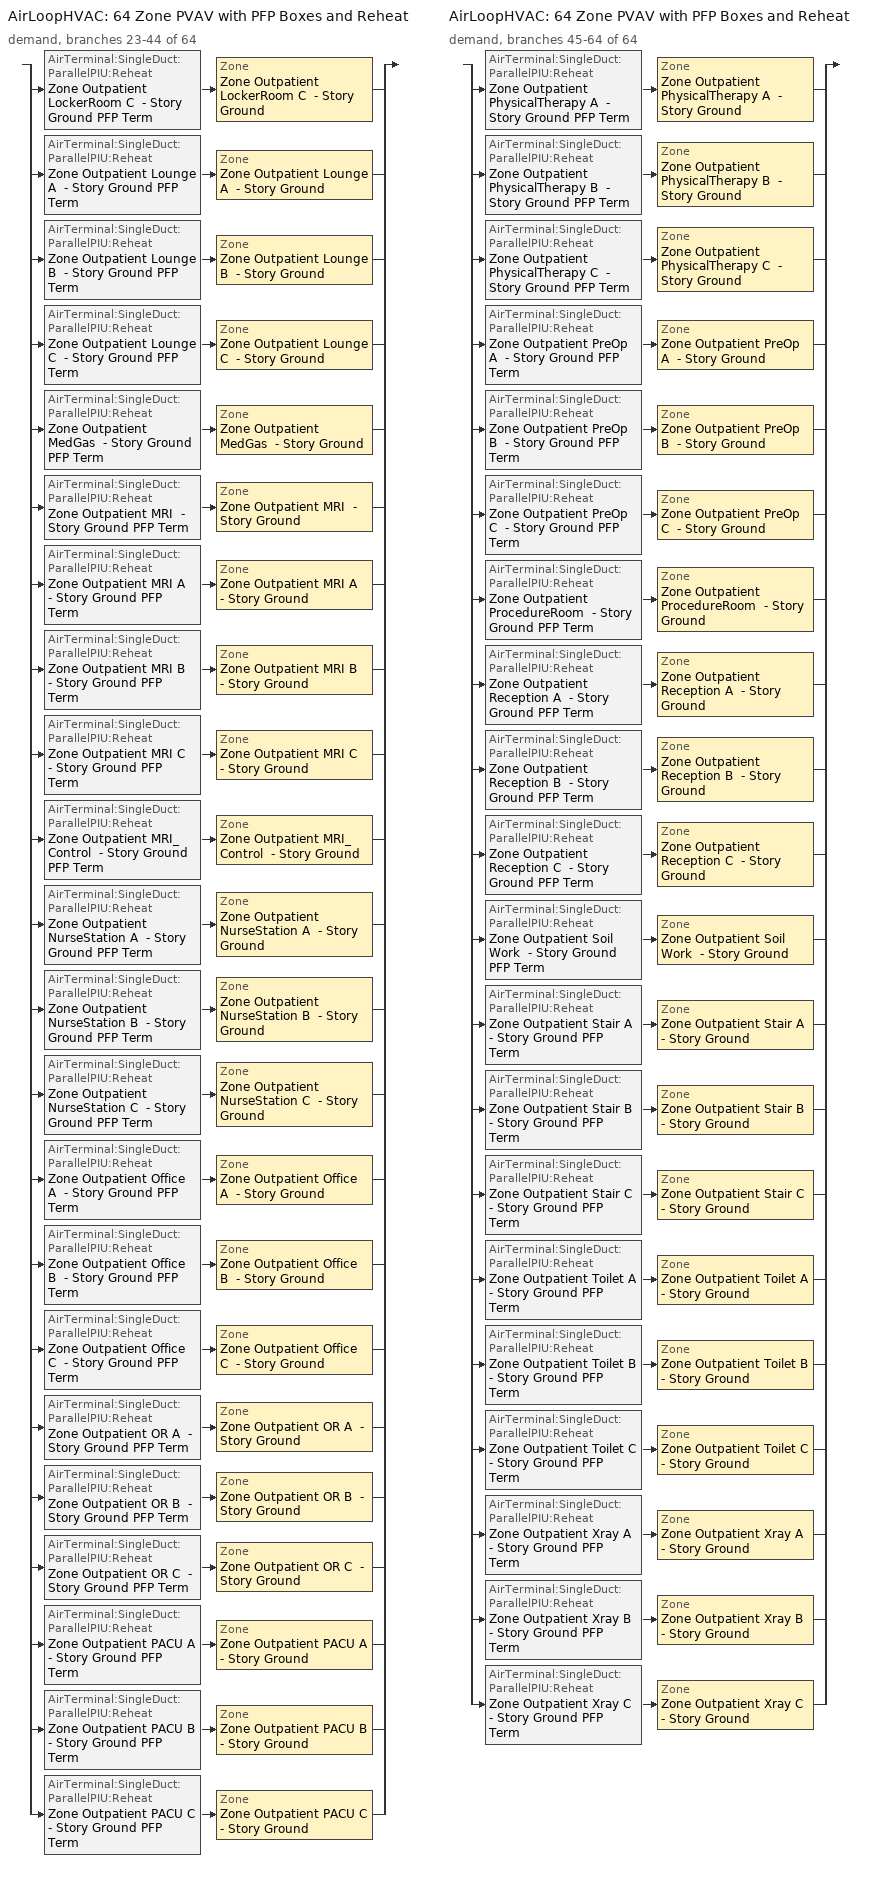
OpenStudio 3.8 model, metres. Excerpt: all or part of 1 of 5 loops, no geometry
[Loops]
AirLoopHVAC '64 Zone PVAV with PFP Boxes and Reheat'
 demand, branches 23-44 of 64: split
  | AirTerminal:SingleDuct:ParallelPIU:Reheat 'Zone Outpatient LockerRoom C  - Story Ground PFP Term' > Zone 'Zone Outpatient LockerRoom C  - Story Ground'
  | AirTerminal:SingleDuct:ParallelPIU:Reheat 'Zone Outpatient Lounge A  - Story Ground PFP Term' > Zone 'Zone Outpatient Lounge A  - Story Ground'
  | AirTerminal:SingleDuct:ParallelPIU:Reheat 'Zone Outpatient Lounge B  - Story Ground PFP Term' > Zone 'Zone Outpatient Lounge B  - Story Ground'
  | AirTerminal:SingleDuct:ParallelPIU:Reheat 'Zone Outpatient Lounge C  - Story Ground PFP Term' > Zone 'Zone Outpatient Lounge C  - Story Ground'
  | AirTerminal:SingleDuct:ParallelPIU:Reheat 'Zone Outpatient MedGas  - Story Ground PFP Term' > Zone 'Zone Outpatient MedGas  - Story Ground'
  | AirTerminal:SingleDuct:ParallelPIU:Reheat 'Zone Outpatient MRI  - Story Ground PFP Term' > Zone 'Zone Outpatient MRI  - Story Ground'
  | AirTerminal:SingleDuct:ParallelPIU:Reheat 'Zone Outpatient MRI A  - Story Ground PFP Term' > Zone 'Zone Outpatient MRI A  - Story Ground'
  | AirTerminal:SingleDuct:ParallelPIU:Reheat 'Zone Outpatient MRI B  - Story Ground PFP Term' > Zone 'Zone Outpatient MRI B  - Story Ground'
  | AirTerminal:SingleDuct:ParallelPIU:Reheat 'Zone Outpatient MRI C  - Story Ground PFP Term' > Zone 'Zone Outpatient MRI C  - Story Ground'
  | AirTerminal:SingleDuct:ParallelPIU:Reheat 'Zone Outpatient MRI_Control  - Story Ground PFP Term' > Zone 'Zone Outpatient MRI_Control  - Story Ground'
  | AirTerminal:SingleDuct:ParallelPIU:Reheat 'Zone Outpatient NurseStation A  - Story Ground PFP Term' > Zone 'Zone Outpatient NurseStation A  - Story Ground'
  | AirTerminal:SingleDuct:ParallelPIU:Reheat 'Zone Outpatient NurseStation B  - Story Ground PFP Term' > Zone 'Zone Outpatient NurseStation B  - Story Ground'
  | AirTerminal:SingleDuct:ParallelPIU:Reheat 'Zone Outpatient NurseStation C  - Story Ground PFP Term' > Zone 'Zone Outpatient NurseStation C  - Story Ground'
  | AirTerminal:SingleDuct:ParallelPIU:Reheat 'Zone Outpatient Office A  - Story Ground PFP Term' > Zone 'Zone Outpatient Office A  - Story Ground'
  | AirTerminal:SingleDuct:ParallelPIU:Reheat 'Zone Outpatient Office B  - Story Ground PFP Term' > Zone 'Zone Outpatient Office B  - Story Ground'
  | AirTerminal:SingleDuct:ParallelPIU:Reheat 'Zone Outpatient Office C  - Story Ground PFP Term' > Zone 'Zone Outpatient Office C  - Story Ground'
  | AirTerminal:SingleDuct:ParallelPIU:Reheat 'Zone Outpatient OR A  - Story Ground PFP Term' > Zone 'Zone Outpatient OR A  - Story Ground'
  | AirTerminal:SingleDuct:ParallelPIU:Reheat 'Zone Outpatient OR B  - Story Ground PFP Term' > Zone 'Zone Outpatient OR B  - Story Ground'
  | AirTerminal:SingleDuct:ParallelPIU:Reheat 'Zone Outpatient OR C  - Story Ground PFP Term' > Zone 'Zone Outpatient OR C  - Story Ground'
  | AirTerminal:SingleDuct:ParallelPIU:Reheat 'Zone Outpatient PACU A  - Story Ground PFP Term' > Zone 'Zone Outpatient PACU A  - Story Ground'
  | AirTerminal:SingleDuct:ParallelPIU:Reheat 'Zone Outpatient PACU B  - Story Ground PFP Term' > Zone 'Zone Outpatient PACU B  - Story Ground'
  | AirTerminal:SingleDuct:ParallelPIU:Reheat 'Zone Outpatient PACU C  - Story Ground PFP Term' > Zone 'Zone Outpatient PACU C  - Story Ground'
AirLoopHVAC '64 Zone PVAV with PFP Boxes and Reheat'
 demand, branches 45-64 of 64: split
  | AirTerminal:SingleDuct:ParallelPIU:Reheat 'Zone Outpatient PhysicalTherapy A  - Story Ground PFP Term' > Zone 'Zone Outpatient PhysicalTherapy A  - Story Ground'
  | AirTerminal:SingleDuct:ParallelPIU:Reheat 'Zone Outpatient PhysicalTherapy B  - Story Ground PFP Term' > Zone 'Zone Outpatient PhysicalTherapy B  - Story Ground'
  | AirTerminal:SingleDuct:ParallelPIU:Reheat 'Zone Outpatient PhysicalTherapy C  - Story Ground PFP Term' > Zone 'Zone Outpatient PhysicalTherapy C  - Story Ground'
  | AirTerminal:SingleDuct:ParallelPIU:Reheat 'Zone Outpatient PreOp A  - Story Ground PFP Term' > Zone 'Zone Outpatient PreOp A  - Story Ground'
  | AirTerminal:SingleDuct:ParallelPIU:Reheat 'Zone Outpatient PreOp B  - Story Ground PFP Term' > Zone 'Zone Outpatient PreOp B  - Story Ground'
  | AirTerminal:SingleDuct:ParallelPIU:Reheat 'Zone Outpatient PreOp C  - Story Ground PFP Term' > Zone 'Zone Outpatient PreOp C  - Story Ground'
  | AirTerminal:SingleDuct:ParallelPIU:Reheat 'Zone Outpatient ProcedureRoom  - Story Ground PFP Term' > Zone 'Zone Outpatient ProcedureRoom  - Story Ground'
  | AirTerminal:SingleDuct:ParallelPIU:Reheat 'Zone Outpatient Reception A  - Story Ground PFP Term' > Zone 'Zone Outpatient Reception A  - Story Ground'
  | AirTerminal:SingleDuct:ParallelPIU:Reheat 'Zone Outpatient Reception B  - Story Ground PFP Term' > Zone 'Zone Outpatient Reception B  - Story Ground'
  | AirTerminal:SingleDuct:ParallelPIU:Reheat 'Zone Outpatient Reception C  - Story Ground PFP Term' > Zone 'Zone Outpatient Reception C  - Story Ground'
  | AirTerminal:SingleDuct:ParallelPIU:Reheat 'Zone Outpatient Soil Work  - Story Ground PFP Term' > Zone 'Zone Outpatient Soil Work  - Story Ground'
  | AirTerminal:SingleDuct:ParallelPIU:Reheat 'Zone Outpatient Stair A  - Story Ground PFP Term' > Zone 'Zone Outpatient Stair A  - Story Ground'
  | AirTerminal:SingleDuct:ParallelPIU:Reheat 'Zone Outpatient Stair B  - Story Ground PFP Term' > Zone 'Zone Outpatient Stair B  - Story Ground'
  | AirTerminal:SingleDuct:ParallelPIU:Reheat 'Zone Outpatient Stair C  - Story Ground PFP Term' > Zone 'Zone Outpatient Stair C  - Story Ground'
  | AirTerminal:SingleDuct:ParallelPIU:Reheat 'Zone Outpatient Toilet A  - Story Ground PFP Term' > Zone 'Zone Outpatient Toilet A  - Story Ground'
  | AirTerminal:SingleDuct:ParallelPIU:Reheat 'Zone Outpatient Toilet B  - Story Ground PFP Term' > Zone 'Zone Outpatient Toilet B  - Story Ground'
  | AirTerminal:SingleDuct:ParallelPIU:Reheat 'Zone Outpatient Toilet C  - Story Ground PFP Term' > Zone 'Zone Outpatient Toilet C  - Story Ground'
  | AirTerminal:SingleDuct:ParallelPIU:Reheat 'Zone Outpatient Xray A  - Story Ground PFP Term' > Zone 'Zone Outpatient Xray A  - Story Ground'
  | AirTerminal:SingleDuct:ParallelPIU:Reheat 'Zone Outpatient Xray B  - Story Ground PFP Term' > Zone 'Zone Outpatient Xray B  - Story Ground'
  | AirTerminal:SingleDuct:ParallelPIU:Reheat 'Zone Outpatient Xray C  - Story Ground PFP Term' > Zone 'Zone Outpatient Xray C  - Story Ground'
[Sizing:Zone] Zone Cooling Design Supply Air Temperature Input Method=SupplyAirTemperature; Zone Cooling Design Supply Air Temperature {C}=12.7778; Zone Cooling Design Supply Air Temperature Difference {deltaC}=11.11; Zone Heating Design Supply Air Temperature Input Method=SupplyAirTemperature; Zone Heating Design Supply Air Temperature {C}=40; Zone Heating Design Supply Air Temperature Difference {deltaC}=11.11; Zone Cooling Design Supply Air Humidity Ratio {kg-H2O/kg-air}=0.0085; Zone Heating Design Supply Air Humidity Ratio {kg-H2O/kg-air}=0.008; Cooling Design Air Flow Method=DesignDay; Heating Design Air Flow Method=DesignDay; Account for Dedicated Outdoor Air System=No; Dedicated Outdoor Air System Control Strategy=NeutralSupplyAir; Dedicated Outdoor Air Low Setpoint Temperature for Design {C}=autosize; Dedicated Outdoor Air High Setpoint Temperature for Design {C}=autosize; Zone Load Sizing Method=Sensible Load Only No Latent Load; Zone Latent Cooling Design Supply Air Humidity Ratio Input Method=HumidityRatioDifference; Zone Cooling Design Supply Air Humidity Ratio Difference {kgWater/kgDryAir}=0.005; Zone Latent Heating Design Supply Air Humidity Ratio Input Method=HumidityRatioDifference; Zone Humidification Design Supply Air Humidity Ratio Difference {kgWater/kgDryAir}=0.005
Zone Outpatient MRI A  - Story Ground; Zone Outpatient MRI B  - Story Ground; Zone Outpatient MRI C  - Story Ground; Zone Outpatient PreOp A  - Story Ground; Zone Outpatient PreOp B  - Story Ground; Zone Outpatient PreOp C  - Story Ground; Zone Outpatient Stair A  - Story Ground; Zone Outpatient Stair B  - Story Ground; Zone Outpatient Stair C  - Story Ground; Zone Outpatient NurseStation A  - Story Ground; Zone Outpatient NurseStation B  - Story Ground; Zone Outpatient NurseStation C  - Story Ground; Zone Outpatient LockerRoom C  - Story Ground; Zone Outpatient Toilet A  - Story Ground; Zone Outpatient Toilet B  - Story Ground; Zone Outpatient Toilet C  - Story Ground; Zone Outpatient Office A  - Story Ground; Zone Outpatient Office B  - Story Ground; Zone Outpatient Office C  - Story Ground; Zone Outpatient Xray A  - Story Ground; Zone Outpatient Xray B  - Story Ground; Zone Outpatient Xray C  - Story Ground; Zone Outpatient PACU A  - Story Ground; Zone Outpatient PACU B  - Story Ground; Zone Outpatient PACU C  - Story Ground; Zone Outpatient Lounge A  - Story Ground; Zone Outpatient Lounge B  - Story Ground; Zone Outpatient Lounge C  - Story Ground; Zone Outpatient OR A  - Story Ground; Zone Outpatient OR B  - Story Ground; Zone Outpatient OR C  - Story Ground; Zone Outpatient Reception A  - Story Ground; Zone Outpatient Reception B  - Story Ground; Zone Outpatient Reception C  - Story Ground; Zone Outpatient PhysicalTherapy A  - Story Ground; Zone Outpatient PhysicalTherapy B  - Story Ground; Zone Outpatient PhysicalTherapy C  - Story Ground; Zone Outpatient MedGas  - Story Ground; Zone Outpatient MRI  - Story Ground; Zone Outpatient MRI_Control  - Story Ground; Zone Outpatient ProcedureRoom  - Story Ground; Zone Outpatient Soil Work  - Story Ground
[Zone equipment]
Zone Outpatient MRI A  - Story Ground: Zone Outpatient MRI A  - Story Ground Exhaust Fan, Zone Outpatient MRI A  - Story Ground PFP Term
Zone Outpatient MRI B  - Story Ground: Zone Outpatient MRI B  - Story Ground Exhaust Fan, Zone Outpatient MRI B  - Story Ground PFP Term
Zone Outpatient MRI C  - Story Ground: Zone Outpatient MRI C  - Story Ground Exhaust Fan, Zone Outpatient MRI C  - Story Ground PFP Term
Zone Outpatient PreOp A  - Story Ground: Zone Outpatient PreOp A  - Story Ground PFP Term
Zone Outpatient PreOp B  - Story Ground: Zone Outpatient PreOp B  - Story Ground PFP Term
Zone Outpatient PreOp C  - Story Ground: Zone Outpatient PreOp C  - Story Ground PFP Term
Zone Outpatient Stair A  - Story Ground: Zone Outpatient Stair A  - Story Ground PFP Term
Zone Outpatient Stair B  - Story Ground: Zone Outpatient Stair B  - Story Ground PFP Term
Zone Outpatient Stair C  - Story Ground: Zone Outpatient Stair C  - Story Ground PFP Term
Zone Outpatient NurseStation A  - Story Ground: Zone Outpatient NurseStation A  - Story Ground PFP Term
Zone Outpatient NurseStation B  - Story Ground: Zone Outpatient NurseStation B  - Story Ground PFP Term
Zone Outpatient NurseStation C  - Story Ground: Zone Outpatient NurseStation C  - Story Ground PFP Term
Zone Outpatient LockerRoom C  - Story Ground: Zone Outpatient LockerRoom C  - Story Ground PFP Term
Zone Outpatient Toilet A  - Story Ground: Zone Outpatient Toilet A  - Story Ground Exhaust Fan, Zone Outpatient Toilet A  - Story Ground PFP Term
Zone Outpatient Toilet B  - Story Ground: Zone Outpatient Toilet B  - Story Ground Exhaust Fan, Zone Outpatient Toilet B  - Story Ground PFP Term
Zone Outpatient Toilet C  - Story Ground: Zone Outpatient Toilet C  - Story Ground Exhaust Fan, Zone Outpatient Toilet C  - Story Ground PFP Term
Zone Outpatient Office A  - Story Ground: Zone Outpatient Office A  - Story Ground PFP Term
Zone Outpatient Office B  - Story Ground: Zone Outpatient Office B  - Story Ground PFP Term
Zone Outpatient Office C  - Story Ground: Zone Outpatient Office C  - Story Ground PFP Term
Zone Outpatient Xray A  - Story Ground: Zone Outpatient Xray A  - Story Ground PFP Term
Zone Outpatient Xray B  - Story Ground: Zone Outpatient Xray B  - Story Ground PFP Term
Zone Outpatient Xray C  - Story Ground: Zone Outpatient Xray C  - Story Ground PFP Term
Zone Outpatient PACU A  - Story Ground: Zone Outpatient PACU A  - Story Ground PFP Term
Zone Outpatient PACU B  - Story Ground: Zone Outpatient PACU B  - Story Ground PFP Term
Zone Outpatient PACU C  - Story Ground: Zone Outpatient PACU C  - Story Ground PFP Term
Zone Outpatient Lounge A  - Story Ground: Zone Outpatient Lounge A  - Story Ground PFP Term
Zone Outpatient Lounge B  - Story Ground: Zone Outpatient Lounge B  - Story Ground PFP Term
Zone Outpatient Lounge C  - Story Ground: Zone Outpatient Lounge C  - Story Ground PFP Term
Zone Outpatient OR A  - Story Ground: Zone Outpatient OR A  - Story Ground PFP Term
Zone Outpatient OR B  - Story Ground: Zone Outpatient OR B  - Story Ground PFP Term
Zone Outpatient OR C  - Story Ground: Zone Outpatient OR C  - Story Ground PFP Term
Zone Outpatient Reception A  - Story Ground: Zone Outpatient Reception A  - Story Ground PFP Term
Zone Outpatient Reception B  - Story Ground: Zone Outpatient Reception B  - Story Ground PFP Term
Zone Outpatient Reception C  - Story Ground: Zone Outpatient Reception C  - Story Ground PFP Term
Zone Outpatient PhysicalTherapy A  - Story Ground: Zone Outpatient PhysicalTherapy A  - Story Ground PFP Term
Zone Outpatient PhysicalTherapy B  - Story Ground: Zone Outpatient PhysicalTherapy B  - Story Ground PFP Term
Zone Outpatient PhysicalTherapy C  - Story Ground: Zone Outpatient PhysicalTherapy C  - Story Ground PFP Term
Zone Outpatient MedGas  - Story Ground: Zone Outpatient MedGas  - Story Ground PFP Term
Zone Outpatient MRI  - Story Ground: Zone Outpatient MRI  - Story Ground Exhaust Fan, Zone Outpatient MRI  - Story Ground PFP Term
Zone Outpatient MRI_Control  - Story Ground: Zone Outpatient MRI_Control  - Story Ground Exhaust Fan, Zone Outpatient MRI_Control  - Story Ground PFP Term
Zone Outpatient ProcedureRoom  - Story Ground: Zone Outpatient ProcedureRoom  - Story Ground PFP Term
Zone Outpatient Soil Work  - Story Ground: Zone Outpatient Soil Work  - Story Ground Exhaust Fan, Zone Outpatient Soil Work  - Story Ground PFP Term
[Fan:ZoneExhaust] Availability Schedule=OutPatientHealthCare Hours_of_operation; Fan Total Efficiency=0.0273754; Pressure Rise {Pa}=124.544; Flow Fraction Schedule=OutPatientHealthCare Hours_of_operation; System Availability Manager Coupling Mode=Decoupled
Name | Maximum Flow Rate {m3/s}
Zone Outpatient MRI  - Story Ground Exhaust Fan | 0.0346594
Zone Outpatient MRI A  - Story Ground Exhaust Fan; Zone Outpatient MRI C  - Story Ground Exhaust Fan | 0.0181468
Zone Outpatient MRI B  - Story Ground Exhaust Fan | 0.0254706
Zone Outpatient MRI_Control  - Story Ground Exhaust Fan | 0.0369474
Zone Outpatient Soil Work  - Story Ground Exhaust Fan | 0.132169
Zone Outpatient Toilet A  - Story Ground Exhaust Fan; Zone Outpatient Toilet C  - Story Ground Exhaust Fan | 0.0851665
Zone Outpatient Toilet B  - Story Ground Exhaust Fan | 0.119539
[Coil:Heating:Electric] Availability Schedule=Always On Discrete; Efficiency=1
Name | Nominal Capacity {W}
Zone Outpatient LockerRoom C  - Story Ground Electric Reheat Coil | 1959.14
Zone Outpatient Lounge A  - Story Ground Electric Reheat Coil | 2839.42
Zone Outpatient Lounge B  - Story Ground Electric Reheat Coil | 3314.12
Zone Outpatient Lounge C  - Story Ground Electric Reheat Coil | 2919.3
Zone Outpatient MedGas  - Story Ground Electric Reheat Coil | 368.108
Zone Outpatient MRI  - Story Ground Electric Reheat Coil | 2137.58
Zone Outpatient MRI A  - Story Ground Electric Reheat Coil | 1253
Zone Outpatient MRI B  - Story Ground Electric Reheat Coil | 1541.43
Zone Outpatient MRI C  - Story Ground Electric Reheat Coil | 1291.53
Zone Outpatient MRI_Control  - Story Ground Electric Reheat Coil | 2457.05
Zone Outpatient NurseStation A  - Story Ground Electric Reheat Coil | 2211.47
Zone Outpatient NurseStation B  - Story Ground Electric Reheat Coil | 2655.84
Zone Outpatient NurseStation C  - Story Ground Electric Reheat Coil | 2260.83
Zone Outpatient Office A  - Story Ground Electric Reheat Coil | 1335.3
Zone Outpatient Office B  - Story Ground Electric Reheat Coil | 1385.05
Zone Outpatient Office C  - Story Ground Electric Reheat Coil | 1392.85
Zone Outpatient OR A  - Story Ground Electric Reheat Coil | 13887.6
Zone Outpatient OR B  - Story Ground Electric Reheat Coil | 17771.1
Zone Outpatient OR C  - Story Ground Electric Reheat Coil | 13838.5
Zone Outpatient PACU A  - Story Ground Electric Reheat Coil | 2954.06
Zone Outpatient PACU B  - Story Ground Electric Reheat Coil | 3619.76
Zone Outpatient PACU C  - Story Ground Electric Reheat Coil | 3053.18
Zone Outpatient PhysicalTherapy A  - Story Ground Electric Reheat Coil | 6207.63
Zone Outpatient PhysicalTherapy B  - Story Ground Electric Reheat Coil | 7833.74
Zone Outpatient PhysicalTherapy C  - Story Ground Electric Reheat Coil | 6496.85
Zone Outpatient PreOp A  - Story Ground Electric Reheat Coil | 1472.94
Zone Outpatient PreOp B  - Story Ground Electric Reheat Coil | 1746.78
Zone Outpatient PreOp C  - Story Ground Electric Reheat Coil | 1494.51
Zone Outpatient ProcedureRoom  - Story Ground Electric Reheat Coil | 2967.27
Zone Outpatient Reception A  - Story Ground Electric Reheat Coil | 3981.72
Zone Outpatient Reception B  - Story Ground Electric Reheat Coil | 4821.51
Zone Outpatient Reception C  - Story Ground Electric Reheat Coil | 4069.41
Zone Outpatient Soil Work  - Story Ground Electric Reheat Coil | 4703.8
Zone Outpatient Stair A  - Story Ground Electric Reheat Coil | 746.93
Zone Outpatient Stair B  - Story Ground Electric Reheat Coil; Zone Outpatient Toilet B  - Story Ground Electric Reheat Coil | 0
Zone Outpatient Stair C  - Story Ground Electric Reheat Coil | 781.905
Zone Outpatient Toilet A  - Story Ground Electric Reheat Coil | 864.617
Zone Outpatient Toilet C  - Story Ground Electric Reheat Coil | 885.075
Zone Outpatient Xray A  - Story Ground Electric Reheat Coil | 3870.84
Zone Outpatient Xray B  - Story Ground Electric Reheat Coil | 4950.54
Zone Outpatient Xray C  - Story Ground Electric Reheat Coil | 4032.82
[Fan:ConstantVolume] Availability Schedule=64 Zone PVAV with PFP Boxes and Reheat Occ Sch; Fan Total Efficiency=0.4675; Pressure Rise {Pa}=0; Motor Efficiency=0.85; Motor In Airstream Fraction=1
Name | Maximum Flow Rate {m3/s}
Zone Outpatient LockerRoom C  - Story Ground PFP Term Fan | 0.0691299
Zone Outpatient Lounge A  - Story Ground PFP Term Fan | 0.0986337
Zone Outpatient Lounge B  - Story Ground PFP Term Fan | 0.108876
Zone Outpatient Lounge C  - Story Ground PFP Term Fan | 0.102139
Zone Outpatient MedGas  - Story Ground PFP Term Fan | 0.0131196
Zone Outpatient MRI  - Story Ground PFP Term Fan | 0.0771173
Zone Outpatient MRI A  - Story Ground PFP Term Fan | 0.0462218
Zone Outpatient MRI B  - Story Ground PFP Term Fan | 0.0553901
Zone Outpatient MRI C  - Story Ground PFP Term Fan | 0.0479028
Zone Outpatient MRI_Control  - Story Ground PFP Term Fan | 0.0900008
Zone Outpatient NurseStation A  - Story Ground PFP Term Fan | 0.0668573
Zone Outpatient NurseStation B  - Story Ground PFP Term Fan | 0.073516
Zone Outpatient NurseStation C  - Story Ground PFP Term Fan | 0.069071
Zone Outpatient Office A  - Story Ground PFP Term Fan | 0.0506671
Zone Outpatient Office B  - Story Ground PFP Term Fan | 0.0497746
Zone Outpatient Office C  - Story Ground PFP Term Fan | 0.053173
Zone Outpatient OR A  - Story Ground PFP Term Fan | 0.476879
Zone Outpatient OR B  - Story Ground PFP Term Fan | 0.593935
Zone Outpatient OR C  - Story Ground PFP Term Fan | 0.474953
Zone Outpatient PACU A  - Story Ground PFP Term Fan | 0.0967611
Zone Outpatient PACU B  - Story Ground PFP Term Fan | 0.112415
Zone Outpatient PACU C  - Story Ground PFP Term Fan | 0.101143
Zone Outpatient PhysicalTherapy A  - Story Ground PFP Term Fan | 0.178266
Zone Outpatient PhysicalTherapy B  - Story Ground PFP Term Fan | 0.209878
Zone Outpatient PhysicalTherapy C  - Story Ground PFP Term Fan | 0.191369
Zone Outpatient PreOp A  - Story Ground PFP Term Fan | 0.046272
Zone Outpatient PreOp B  - Story Ground PFP Term Fan | 0.0505481
Zone Outpatient PreOp C  - Story Ground PFP Term Fan | 0.0472326
Zone Outpatient ProcedureRoom  - Story Ground PFP Term Fan | 0.0812284
Zone Outpatient Reception A  - Story Ground PFP Term Fan | 0.107759
Zone Outpatient Reception B  - Story Ground PFP Term Fan | 0.115035
Zone Outpatient Reception C  - Story Ground PFP Term Fan | 0.111804
Zone Outpatient Soil Work  - Story Ground PFP Term Fan | 0.134124
Zone Outpatient Stair A  - Story Ground PFP Term Fan | 0.0323958
Zone Outpatient Stair B  - Story Ground PFP Term Fan | 0.0291664
Zone Outpatient Stair C  - Story Ground PFP Term Fan | 0.0339127
Zone Outpatient Toilet A  - Story Ground PFP Term Fan | 0.0375001
Zone Outpatient Toilet B  - Story Ground PFP Term Fan | 0.0308832
Zone Outpatient Toilet C  - Story Ground PFP Term Fan | 0.0383874
Zone Outpatient Xray A  - Story Ground PFP Term Fan | 0.141768
Zone Outpatient Xray B  - Story Ground PFP Term Fan | 0.177898
Zone Outpatient Xray C  - Story Ground PFP Term Fan | 0.148839
[AirTerminal:SingleDuct:ParallelPIU:Reheat] Availability Schedule=Always On Discrete; Maximum Hot Water or Steam Flow Rate {m3/s}=Autosize; Minimum Hot Water or Steam Flow Rate {m3/s}=0; Convergence Tolerance=0.001
Name | Maximum Primary Air Flow Rate {m3/s} | Maximum Secondary Air Flow Rate {m3/s} | Minimum Primary Air Flow Fraction | Fan On Flow Fraction | Fan | Reheat Coil
Zone Outpatient LockerRoom C  - Story Ground PFP Term | 0.0691299 | 0.0691299 | 0.152052 | 0.152052 | Zone Outpatient LockerRoom C  - Story Ground PFP Term Fan | Zone Outpatient LockerRoom C  - Story Ground Electric Reheat Coil
Zone Outpatient Lounge A  - Story Ground PFP Term | 0.0986337 | 0.0986337 | 0.164341 | 0.164341 | Zone Outpatient Lounge A  - Story Ground PFP Term Fan | Zone Outpatient Lounge A  - Story Ground Electric Reheat Coil
Zone Outpatient Lounge B  - Story Ground PFP Term | 0.108876 | 0.108876 | 0.208967 | 0.208967 | Zone Outpatient Lounge B  - Story Ground PFP Term Fan | Zone Outpatient Lounge B  - Story Ground Electric Reheat Coil
Zone Outpatient Lounge C  - Story Ground PFP Term | 0.102139 | 0.102139 | 0.158702 | 0.158702 | Zone Outpatient Lounge C  - Story Ground PFP Term Fan | Zone Outpatient Lounge C  - Story Ground Electric Reheat Coil
Zone Outpatient MedGas  - Story Ground PFP Term | 0.0131196 | 0.0131196 | 0.144244 | 0.144244 | Zone Outpatient MedGas  - Story Ground PFP Term Fan | Zone Outpatient MedGas  - Story Ground Electric Reheat Coil
Zone Outpatient MRI  - Story Ground PFP Term | 0.0771173 | 0.0771173 | 0.134831 | 0.134831 | Zone Outpatient MRI  - Story Ground PFP Term Fan | Zone Outpatient MRI  - Story Ground Electric Reheat Coil
Zone Outpatient MRI A  - Story Ground PFP Term | 0.0462218 | 0.0462218 | 0.117781 | 0.117781 | Zone Outpatient MRI A  - Story Ground PFP Term Fan | Zone Outpatient MRI A  - Story Ground Electric Reheat Coil
Zone Outpatient MRI B  - Story Ground PFP Term | 0.0553901 | 0.0553901 | 0.137952 | 0.137952 | Zone Outpatient MRI B  - Story Ground PFP Term Fan | Zone Outpatient MRI B  - Story Ground Electric Reheat Coil
Zone Outpatient MRI C  - Story Ground PFP Term | 0.0479028 | 0.0479028 | 0.113647 | 0.113647 | Zone Outpatient MRI C  - Story Ground PFP Term Fan | Zone Outpatient MRI C  - Story Ground Electric Reheat Coil
Zone Outpatient MRI_Control  - Story Ground PFP Term | 0.0900008 | 0.0900008 | 0.123157 | 0.123157 | Zone Outpatient MRI_Control  - Story Ground PFP Term Fan | Zone Outpatient MRI_Control  - Story Ground Electric Reheat Coil
Zone Outpatient NurseStation A  - Story Ground PFP Term | 0.0668573 | 0.0668573 | 0.278132 | 0.278132 | Zone Outpatient NurseStation A  - Story Ground PFP Term Fan | Zone Outpatient NurseStation A  - Story Ground Electric Reheat Coil
Zone Outpatient NurseStation B  - Story Ground PFP Term | 0.073516 | 0.073516 | 0.355024 | 0.355024 | Zone Outpatient NurseStation B  - Story Ground PFP Term Fan | Zone Outpatient NurseStation B  - Story Ground Electric Reheat Coil
Zone Outpatient NurseStation C  - Story Ground PFP Term | 0.069071 | 0.069071 | 0.269218 | 0.269218 | Zone Outpatient NurseStation C  - Story Ground PFP Term Fan | Zone Outpatient NurseStation C  - Story Ground Electric Reheat Coil
Zone Outpatient Office A  - Story Ground PFP Term | 0.0506671 | 0.0506671 | 0.0964671 | 0.0964671 | Zone Outpatient Office A  - Story Ground PFP Term Fan | Zone Outpatient Office A  - Story Ground Electric Reheat Coil
Zone Outpatient Office B  - Story Ground PFP Term | 0.0497746 | 0.0497746 | 0.137828 | 0.137828 | Zone Outpatient Office B  - Story Ground PFP Term Fan | Zone Outpatient Office B  - Story Ground Electric Reheat Coil
Zone Outpatient Office C  - Story Ground PFP Term | 0.053173 | 0.053173 | 0.091921 | 0.091921 | Zone Outpatient Office C  - Story Ground PFP Term Fan | Zone Outpatient Office C  - Story Ground Electric Reheat Coil
Zone Outpatient OR A  - Story Ground PFP Term | 0.476879 | 0.476879 | 0.0902876 | 0.0902876 | Zone Outpatient OR A  - Story Ground PFP Term Fan | Zone Outpatient OR A  - Story Ground Electric Reheat Coil
Zone Outpatient OR B  - Story Ground PFP Term | 0.593935 | 0.593935 | 0.101751 | 0.101751 | Zone Outpatient OR B  - Story Ground PFP Term Fan | Zone Outpatient OR B  - Story Ground Electric Reheat Coil
Zone Outpatient OR C  - Story Ground PFP Term | 0.474953 | 0.474953 | 0.0906536 | 0.0906536 | Zone Outpatient OR C  - Story Ground PFP Term Fan | Zone Outpatient OR C  - Story Ground Electric Reheat Coil
Zone Outpatient PACU A  - Story Ground PFP Term | 0.0967611 | 0.0967611 | 0.211394 | 0.211394 | Zone Outpatient PACU A  - Story Ground PFP Term Fan | Zone Outpatient PACU A  - Story Ground Electric Reheat Coil
Zone Outpatient PACU B  - Story Ground PFP Term | 0.112415 | 0.112415 | 0.255394 | 0.255394 | Zone Outpatient PACU B  - Story Ground PFP Term Fan | Zone Outpatient PACU B  - Story Ground Electric Reheat Coil
Zone Outpatient PACU C  - Story Ground PFP Term | 0.101143 | 0.101143 | 0.202236 | 0.202236 | Zone Outpatient PACU C  - Story Ground PFP Term Fan | Zone Outpatient PACU C  - Story Ground Electric Reheat Coil
Zone Outpatient PhysicalTherapy A  - Story Ground PFP Term | 0.178266 | 0.178266 | 0.322503 | 0.322503 | Zone Outpatient PhysicalTherapy A  - Story Ground PFP Term Fan | Zone Outpatient PhysicalTherapy A  - Story Ground Electric Reheat Coil
Zone Outpatient PhysicalTherapy B  - Story Ground PFP Term | 0.209878 | 0.209878 | 0.384482 | 0.384482 | Zone Outpatient PhysicalTherapy B  - Story Ground PFP Term Fan | Zone Outpatient PhysicalTherapy B  - Story Ground Electric Reheat Coil
Zone Outpatient PhysicalTherapy C  - Story Ground PFP Term | 0.191369 | 0.191369 | 0.300421 | 0.300421 | Zone Outpatient PhysicalTherapy C  - Story Ground PFP Term Fan | Zone Outpatient PhysicalTherapy C  - Story Ground Electric Reheat Coil
Zone Outpatient PreOp A  - Story Ground PFP Term | 0.046272 | 0.046272 | 0.245797 | 0.245797 | Zone Outpatient PreOp A  - Story Ground PFP Term Fan | Zone Outpatient PreOp A  - Story Ground Electric Reheat Coil
Zone Outpatient PreOp B  - Story Ground PFP Term | 0.0505481 | 0.0505481 | 0.315814 | 0.315814 | Zone Outpatient PreOp B  - Story Ground PFP Term Fan | Zone Outpatient PreOp B  - Story Ground Electric Reheat Coil
Zone Outpatient PreOp C  - Story Ground PFP Term | 0.0472326 | 0.0472326 | 0.240799 | 0.240799 | Zone Outpatient PreOp C  - Story Ground PFP Term Fan | Zone Outpatient PreOp C  - Story Ground Electric Reheat Coil
Zone Outpatient ProcedureRoom  - Story Ground PFP Term | 0.0812284 | 0.0812284 | 0.364995 | 0.364995 | Zone Outpatient ProcedureRoom  - Story Ground PFP Term Fan | Zone Outpatient ProcedureRoom  - Story Ground Electric Reheat Coil
Zone Outpatient Reception A  - Story Ground PFP Term | 0.107759 | 0.107759 | 0.375315 | 0.375315 | Zone Outpatient Reception A  - Story Ground PFP Term Fan | Zone Outpatient Reception A  - Story Ground Electric Reheat Coil
Zone Outpatient Reception B  - Story Ground PFP Term | 0.115035 | 0.115035 | 0.493469 | 0.493469 | Zone Outpatient Reception B  - Story Ground PFP Term Fan | Zone Outpatient Reception B  - Story Ground Electric Reheat Coil
Zone Outpatient Reception C  - Story Ground PFP Term | 0.111804 | 0.111804 | 0.361737 | 0.361737 | Zone Outpatient Reception C  - Story Ground PFP Term Fan | Zone Outpatient Reception C  - Story Ground Electric Reheat Coil
Zone Outpatient Soil Work  - Story Ground PFP Term | 0.134124 | 0.134124 | 0.328739 | 0.328739 | Zone Outpatient Soil Work  - Story Ground PFP Term Fan | Zone Outpatient Soil Work  - Story Ground Electric Reheat Coil
Zone Outpatient Stair A  - Story Ground PFP Term | 0.0323958 | 0.0323958 | 0 | 0 | Zone Outpatient Stair A  - Story Ground PFP Term Fan | Zone Outpatient Stair A  - Story Ground Electric Reheat Coil
Zone Outpatient Stair B  - Story Ground PFP Term | 0.0291664 | 0.0291664 | 0 | 0 | Zone Outpatient Stair B  - Story Ground PFP Term Fan | Zone Outpatient Stair B  - Story Ground Electric Reheat Coil
Zone Outpatient Stair C  - Story Ground PFP Term | 0.0339127 | 0.0339127 | 0 | 0 | Zone Outpatient Stair C  - Story Ground PFP Term Fan | Zone Outpatient Stair C  - Story Ground Electric Reheat Coil
Zone Outpatient Toilet A  - Story Ground PFP Term | 0.0375001 | 0.0375001 | 0 | 0 | Zone Outpatient Toilet A  - Story Ground PFP Term Fan | Zone Outpatient Toilet A  - Story Ground Electric Reheat Coil
Zone Outpatient Toilet B  - Story Ground PFP Term | 0.0308832 | 0.0308832 | 0 | 0 | Zone Outpatient Toilet B  - Story Ground PFP Term Fan | Zone Outpatient Toilet B  - Story Ground Electric Reheat Coil
Zone Outpatient Toilet C  - Story Ground PFP Term | 0.0383874 | 0.0383874 | 0 | 0 | Zone Outpatient Toilet C  - Story Ground PFP Term Fan | Zone Outpatient Toilet C  - Story Ground Electric Reheat Coil
Zone Outpatient Xray A  - Story Ground PFP Term | 0.141768 | 0.141768 | 0.123261 | 0.123261 | Zone Outpatient Xray A  - Story Ground PFP Term Fan | Zone Outpatient Xray A  - Story Ground Electric Reheat Coil
Zone Outpatient Xray B  - Story Ground PFP Term | 0.177898 | 0.177898 | 0.137872 | 0.137872 | Zone Outpatient Xray B  - Story Ground PFP Term Fan | Zone Outpatient Xray B  - Story Ground Electric Reheat Coil
Zone Outpatient Xray C  - Story Ground PFP Term | 0.148839 | 0.148839 | 0.117406 | 0.117406 | Zone Outpatient Xray C  - Story Ground PFP Term Fan | Zone Outpatient Xray C  - Story Ground Electric Reheat Coil
[Schedule:Ruleset]
Name | Default Day Schedule | Summer Design Day Schedule | Winter Design Day Schedule
OutPatientHealthCare Hours_of_operation | OutPatientHealthCare Hours_of_operation Default | OutPatientHealthCare Hours_of_operation Summer Design Day | OutPatientHealthCare Hours_of_operation Winter Design Day
64 Zone PVAV with PFP Boxes and Reheat Occ Sch | 64 Zone PVAV with PFP Boxes and Reheat Occ Sch Default | 64 Zone PVAV with PFP Boxes and Reheat Occ Sch Summer Design Day | 64 Zone PVAV with PFP Boxes and Reheat Occ Sch Winter Design Day
[Schedule:Day]
OutPatientHealthCare Hours_of_operation Default; autogen OutPatientHealthCare Hours_of_operation 0_day_sch; autogen OutPatientHealthCare Hours_of_operation 1_day_sch: Average, 24, 0, 1
OutPatientHealthCare Hours_of_operation Winter Design Day; OutPatientHealthCare Hours_of_operation Summer Design Day; 64 Zone PVAV with PFP Boxes and Reheat Occ Sch Winter Design Day; 64 Zone PVAV with PFP Boxes and Reheat Occ Sch Summer Design Day: 24, 0, 1
64 Zone PVAV with PFP Boxes and Reheat Occ Sch Default: 8, 45, 0, 22, 0, 1, 24, 0, 0
64 Zone PVAV with PFP Boxes and Reheat Occ Sch Saturday: 9, 0, 0, 15, 30, 1, 24, 0, 0
64 Zone PVAV with PFP Boxes and Reheat Occ Sch Sunday: 24, 0, 0
[Schedule:Rule]
Name | Schedule Ruleset | Rule Order | Day Schedule | Apply Sunday | Apply Monday | Apply Tuesday | Apply Wednesday | Apply Thursday | Apply Friday | Apply Saturday | Date Specification Type | Specific Month 1 | Specific Day 1 | Specific Month 2 | Specific Day 2 | Specific Month 3 | Specific Day 3 | Specific Month 4 | Specific Day 4 | Specific Month 5 | Specific Day 5 | Specific Month 6 | Specific Day 6 | Specific Month 7 | Specific Day 7 | Specific Month 8 | Specific Day 8 | Specific Month 9 | Specific Day 9 | Specific Month 10 | Specific Day 10 | Specific Month 11 | Specific Day 11 | Specific Month 12 | Specific Day 12 | Specific Month 13 | Specific Day 13 | Specific Month 14 | Specific Day 14 | Specific Month 15 | Specific Day 15 | Specific Month 16 | Specific Day 16 | Specific Month 17 | Specific Day 17 | Specific Month 18 | Specific Day 18 | Specific Month 19 | Specific Day 19 | Specific Month 20 | Specific Day 20 | Specific Month 21 | Specific Day 21 | Specific Month 22 | Specific Day 22 | Specific Month 23 | Specific Day 23 | Specific Month 24 | Specific Day 24 | Specific Month 25 | Specific Day 25 | Specific Month 26 | Specific Day 26 | Specific Month 27 | Specific Day 27 | Specific Month 28 | Specific Day 28 | Specific Month 29 | Specific Day 29 | Specific Month 30 | Specific Day 30 | Specific Month 31 | Specific Day 31 | Specific Month 32 | Specific Day 32 | Specific Month 33 | Specific Day 33 | Specific Month 34 | Specific Day 34 | Specific Month 35 | Specific Day 35 | Specific Month 36 | Specific Day 36 | Specific Month 37 | Specific Day 37 | Specific Month 38 | Specific Day 38 | Specific Month 39 | Specific Day 39 | Specific Month 40 | Specific Day 40 | Specific Month 41 | Specific Day 41 | Specific Month 42 | Specific Day 42 | Specific Month 43 | Specific Day 43 | Specific Month 44 | Specific Day 44 | Specific Month 45 | Specific Day 45 | Specific Month 46 | Specific Day 46 | Specific Month 47 | Specific Day 47 | Specific Month 48 | Specific Day 48 | Specific Month 49 | Specific Day 49 | Specific Month 50 | Specific Day 50 | Specific Month 51 | Specific Day 51 | Specific Month 52 | Specific Day 52 | Start Month | Start Day | End Month | End Day
autogen OutPatientHealthCare Hours_of_operation 0 | OutPatientHealthCare Hours_of_operation | 0 | autogen OutPatientHealthCare Hours_of_operation 0_day_sch | Yes | Yes | Yes | Yes | Yes | Yes | Yes | SpecificDates | 1 | 6 | 1 | 13 | 1 | 20 | 1 | 27 | 2 | 3 | 2 | 10 | 2 | 17 | 2 | 24 | 3 | 3 | 3 | 10 | 3 | 17 | 3 | 24 | 3 | 31 | 4 | 7 | 4 | 14 | 4 | 21 | 4 | 28 | 5 | 5 | 5 | 12 | 5 | 19 | 5 | 26 | 6 | 2 | 6 | 9 | 6 | 16 | 6 | 23 | 6 | 30 | 7 | 7 | 7 | 14 | 7 | 21 | 7 | 28 | 8 | 4 | 8 | 11 | 8 | 18 | 8 | 25 | 9 | 1 | 9 | 8 | 9 | 15 | 9 | 22 | 9 | 29 | 10 | 6 | 10 | 13 | 10 | 20 | 10 | 27 | 11 | 3 | 11 | 10 | 11 | 17 | 11 | 24 | 12 | 1 | 12 | 8 | 12 | 15 | 12 | 22 | 12 | 29
autogen OutPatientHealthCare Hours_of_operation 1 | OutPatientHealthCare Hours_of_operation | 1 | autogen OutPatientHealthCare Hours_of_operation 1_day_sch | Yes | Yes | Yes | Yes | Yes | Yes | Yes | SpecificDates | 1 | 7 | 1 | 14 | 1 | 21 | 1 | 28 | 2 | 4 | 2 | 11 | 2 | 18 | 2 | 25 | 3 | 4 | 3 | 11 | 3 | 18 | 3 | 25 | 4 | 1 | 4 | 8 | 4 | 15 | 4 | 22 | 4 | 29 | 5 | 6 | 5 | 13 | 5 | 20 | 5 | 27 | 6 | 3 | 6 | 10 | 6 | 17 | 6 | 24 | 7 | 1 | 7 | 8 | 7 | 15 | 7 | 22 | 7 | 29 | 8 | 5 | 8 | 12 | 8 | 19 | 8 | 26 | 9 | 2 | 9 | 9 | 9 | 16 | 9 | 23 | 9 | 30 | 10 | 7 | 10 | 14 | 10 | 21 | 10 | 28 | 11 | 4 | 11 | 11 | 11 | 18 | 11 | 25 | 12 | 2 | 12 | 9 | 12 | 16 | 12 | 23 | 12 | 30
64 Zone PVAV with PFP Boxes and Reheat Occ Sch Saturday Rule | 64 Zone PVAV with PFP Boxes and Reheat Occ Sch | 1 | 64 Zone PVAV with PFP Boxes and Reheat Occ Sch Saturday |  |  |  |  |  |  | Yes | DateRange |  |  |  |  |  |  |  |  |  |  |  |  |  |  |  |  |  |  |  |  |  |  |  |  |  |  |  |  |  |  |  |  |  |  |  |  |  |  |  |  |  |  |  |  |  |  |  |  |  |  |  |  |  |  |  |  |  |  |  |  |  |  |  |  |  |  |  |  |  |  |  |  |  |  |  |  |  |  |  |  |  |  |  |  |  |  |  |  |  |  |  |  |  |  |  |  |  |  |  |  |  |  |  |  | 1 | 1 | 12 | 31
64 Zone PVAV with PFP Boxes and Reheat Occ Sch Sunday Rule | 64 Zone PVAV with PFP Boxes and Reheat Occ Sch | 0 | 64 Zone PVAV with PFP Boxes and Reheat Occ Sch Sunday | Yes |  |  |  |  |  |  | DateRange |  |  |  |  |  |  |  |  |  |  |  |  |  |  |  |  |  |  |  |  |  |  |  |  |  |  |  |  |  |  |  |  |  |  |  |  |  |  |  |  |  |  |  |  |  |  |  |  |  |  |  |  |  |  |  |  |  |  |  |  |  |  |  |  |  |  |  |  |  |  |  |  |  |  |  |  |  |  |  |  |  |  |  |  |  |  |  |  |  |  |  |  |  |  |  |  |  |  |  |  |  |  |  |  | 1 | 1 | 12 | 31
[Schedule:Constant]
Always On Discrete: Value=1
